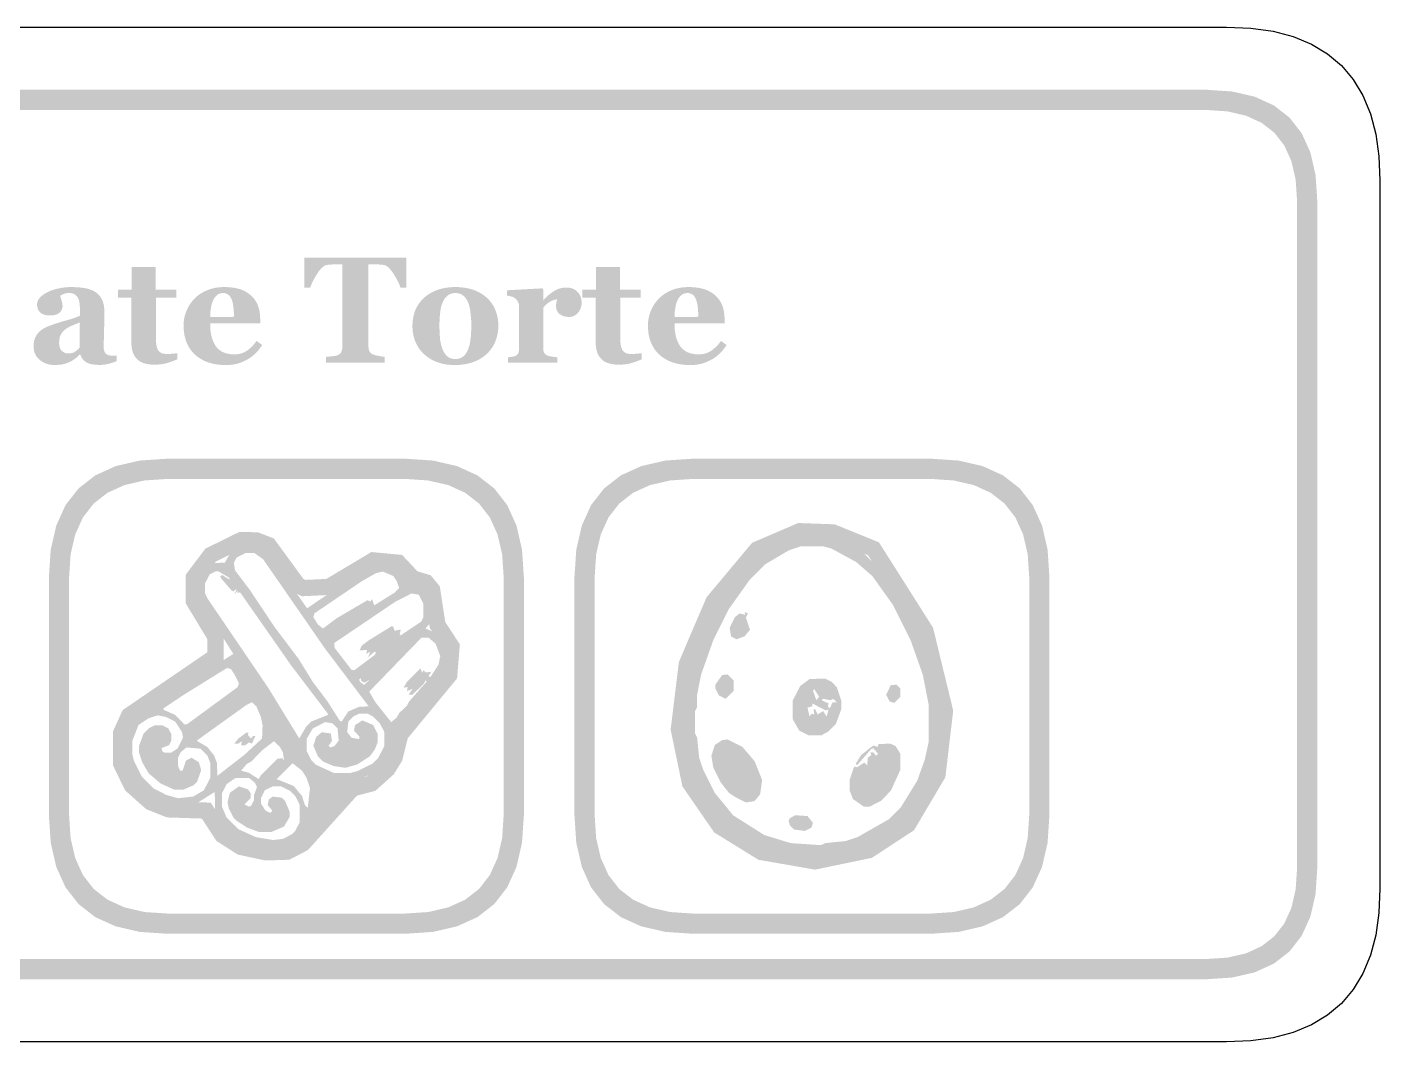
# Model space of a CAD drawing. Header units: millimetres. Extents: x 6 to 294, y 109 to 451.
# Drawn here: x 179.27 to 206.04, y 340.86 to 360.94 of the extents above; entities that cross this region are included whole.
import ezdxf

# ---------------------------------------------------------------- set-up
doc = ezdxf.new("R2010")
doc.units = ezdxf.units.MM
doc.layers.add('CUT', color=1, linetype='Continuous')
doc.layers.add('RASTER', color=7, linetype='Continuous')

msp = doc.modelspace()

# ---------------------------------------------------------------- hatches: boundary and pattern name
at = {"layer": 'RASTER'}
h = msp.add_hatch(color=7, dxfattribs=at)
h.paths.add_polyline_path([(143.2, 357.501), (143.234, 358.016), (143.337, 358.463), (143.509, 358.841), (143.75, 359.151), (144.059, 359.391), (144.438, 359.563), (144.884, 359.666), (145.4, 359.701), (202.6, 359.701), (203.116, 359.666), (203.563, 359.563), (203.941, 359.391), (204.25, 359.151), (204.491, 358.841), (204.663, 358.463), (204.766, 358.016), (204.8, 357.501), (204.8, 344.301), (204.766, 343.785), (204.663, 343.338), (204.491, 342.96), (204.25, 342.651), (203.941, 342.41), (203.563, 342.238), (203.116, 342.135), (202.6, 342.101), (145.4, 342.101), (144.884, 342.135), (144.438, 342.238), (144.059, 342.41), (143.75, 342.651), (143.509, 342.96), (143.337, 343.338), (143.234, 343.785), (143.2, 344.301)])
h.paths.add_polyline_path([(143.6, 357.501), (143.6, 344.301), (143.628, 343.879), (143.712, 343.513), (143.853, 343.204), (144.05, 342.951), (144.303, 342.754), (144.613, 342.613), (144.978, 342.529), (145.4, 342.501), (202.6, 342.501), (203.022, 342.529), (203.388, 342.613), (203.697, 342.754), (203.95, 342.951), (204.147, 343.204), (204.288, 343.513), (204.372, 343.879), (204.4, 344.301), (204.4, 357.501), (204.372, 357.923), (204.288, 358.288), (204.147, 358.598), (203.95, 358.851), (203.697, 359.048), (203.388, 359.188), (203.022, 359.273), (202.6, 359.301), (145.4, 359.301), (144.978, 359.273), (144.613, 359.188), (144.303, 359.048), (144.05, 358.851), (143.853, 358.598), (143.712, 358.288), (143.628, 357.923), (143.6, 357.501)], flags=0)
for points in [[(186.772, 355.785), (186.659, 355.785), (186.647, 355.818), (186.633, 355.853), (186.617, 355.887), (186.6, 355.923), (186.581, 355.959), (186.56, 355.995), (186.538, 356.033), (186.513, 356.07), (186.489, 356.106), (186.464, 356.138), (186.44, 356.165), (186.417, 356.188), (186.394, 356.206), (186.372, 356.22), (186.35, 356.229), (186.328, 356.234), (186.316, 356.236), (186.303, 356.237), (186.29, 356.239), (186.276, 356.24), (186.261, 356.241), (186.245, 356.242), (186.229, 356.244), (186.212, 356.245), (186.195, 356.246), (186.179, 356.247), (186.163, 356.247), (186.148, 356.248), (186.134, 356.248), (186.12, 356.249), (186.106, 356.249), (186.094, 356.249), (186.025, 356.249), (186.025, 354.619), (186.025, 354.606), (186.026, 354.593), (186.028, 354.581), (186.03, 354.569), (186.032, 354.558), (186.036, 354.547), (186.039, 354.536), (186.044, 354.526), (186.049, 354.516), (186.056, 354.507), (186.063, 354.498), (186.072, 354.49), (186.082, 354.482), (186.093, 354.475), (186.105, 354.468), (186.119, 354.462), (186.128, 354.459), (186.138, 354.455), (186.149, 354.452), (186.162, 354.449), (186.175, 354.445), (186.19, 354.442), (186.206, 354.438), (186.223, 354.435), (186.241, 354.431), (186.258, 354.428), (186.274, 354.426), (186.289, 354.423), (186.304, 354.421), (186.318, 354.418), (186.331, 354.417), (186.344, 354.415), (186.344, 354.301), (185.186, 354.301), (185.186, 354.415), (185.197, 354.416), (185.209, 354.417), (185.222, 354.419), (185.237, 354.42), (185.252, 354.422), (185.269, 354.424), (185.286, 354.426), (185.305, 354.428), (185.323, 354.43), (185.34, 354.432), (185.356, 354.434), (185.37, 354.436), (185.382, 354.439), (185.393, 354.442), (185.402, 354.444), (185.41, 354.447), (185.423, 354.453), (185.436, 354.46), (185.447, 354.467), (185.457, 354.475), (185.466, 354.483), (185.474, 354.491), (185.48, 354.501), (185.486, 354.51), (185.49, 354.52), (185.494, 354.531), (185.497, 354.542), (185.5, 354.553), (185.502, 354.565), (185.504, 354.578), (185.505, 354.591), (185.505, 354.604), (185.505, 356.249), (185.436, 356.249), (185.423, 356.249), (185.41, 356.249), (185.396, 356.248), (185.381, 356.248), (185.366, 356.247), (185.351, 356.247), (185.334, 356.246), (185.317, 356.245), (185.301, 356.244), (185.284, 356.242), (185.269, 356.241), (185.254, 356.24), (185.24, 356.239), (185.226, 356.237), (185.214, 356.236), (185.202, 356.234), (185.18, 356.229), (185.158, 356.22), (185.136, 356.206), (185.113, 356.188), (185.089, 356.165), (185.066, 356.138), (185.041, 356.106), (185.016, 356.07), (184.992, 356.033), (184.97, 355.995), (184.949, 355.959), (184.93, 355.923), (184.912, 355.887), (184.897, 355.853), (184.883, 355.818), (184.871, 355.785), (184.758, 355.785), (184.758, 356.379), (186.772, 356.379)], [(182.244, 354.368), (182.22, 354.358), (182.196, 354.348), (182.172, 354.339), (182.147, 354.329), (182.122, 354.32), (182.096, 354.311), (182.07, 354.303), (182.043, 354.294), (182.016, 354.286), (181.987, 354.28), (181.957, 354.274), (181.925, 354.269), (181.891, 354.266), (181.857, 354.263), (181.82, 354.262), (181.783, 354.261), (181.727, 354.263), (181.676, 354.268), (181.628, 354.277), (181.584, 354.289), (181.543, 354.305), (181.506, 354.324), (181.473, 354.346), (181.444, 354.373), (181.418, 354.402), (181.395, 354.434), (181.376, 354.469), (181.361, 354.508), (181.349, 354.549), (181.34, 354.593), (181.335, 354.64), (181.333, 354.69), (181.333, 355.59), (181.069, 355.59), (181.069, 355.748), (181.339, 355.748), (181.339, 356.192), (181.815, 356.192), (181.815, 355.748), (182.225, 355.748), (182.225, 355.59), (181.818, 355.59), (181.818, 354.787), (181.819, 354.746), (181.821, 354.708), (181.825, 354.673), (181.83, 354.641), (181.836, 354.612), (181.845, 354.586), (181.854, 354.563), (181.865, 354.544), (181.879, 354.527), (181.894, 354.513), (181.912, 354.5), (181.932, 354.49), (181.954, 354.482), (181.979, 354.477), (182.007, 354.473), (182.036, 354.472), (182.047, 354.472), (182.058, 354.473), (182.07, 354.473), (182.083, 354.474), (182.098, 354.474), (182.113, 354.475), (182.129, 354.477), (182.146, 354.478), (182.163, 354.48), (182.178, 354.481), (182.193, 354.483), (182.206, 354.484), (182.217, 354.486), (182.228, 354.488), (182.237, 354.489), (182.244, 354.491)], [(191.433, 354.368), (191.409, 354.358), (191.385, 354.348), (191.361, 354.339), (191.336, 354.329), (191.311, 354.32), (191.285, 354.311), (191.259, 354.303), (191.232, 354.294), (191.205, 354.286), (191.176, 354.28), (191.146, 354.274), (191.114, 354.269), (191.08, 354.266), (191.046, 354.263), (191.009, 354.262), (190.972, 354.261), (190.916, 354.263), (190.865, 354.268), (190.817, 354.277), (190.773, 354.289), (190.732, 354.305), (190.695, 354.324), (190.662, 354.346), (190.633, 354.373), (190.607, 354.402), (190.584, 354.434), (190.565, 354.469), (190.55, 354.508), (190.538, 354.549), (190.529, 354.593), (190.524, 354.64), (190.522, 354.69), (190.522, 355.59), (190.258, 355.59), (190.258, 355.748), (190.528, 355.748), (190.528, 356.192), (191.004, 356.192), (191.004, 355.748), (191.414, 355.748), (191.414, 355.59), (191.007, 355.59), (191.007, 354.787), (191.008, 354.746), (191.01, 354.708), (191.014, 354.673), (191.019, 354.641), (191.025, 354.612), (191.034, 354.586), (191.043, 354.563), (191.054, 354.544), (191.068, 354.527), (191.083, 354.513), (191.101, 354.5), (191.121, 354.49), (191.143, 354.482), (191.168, 354.477), (191.196, 354.473), (191.225, 354.472), (191.235, 354.472), (191.247, 354.473), (191.259, 354.473), (191.272, 354.474), (191.287, 354.474), (191.302, 354.475), (191.318, 354.477), (191.335, 354.478), (191.352, 354.48), (191.367, 354.481), (191.382, 354.483), (191.395, 354.484), (191.406, 354.486), (191.417, 354.488), (191.425, 354.489), (191.433, 354.491)], [(190.242, 355.486), (190.241, 355.458), (190.238, 355.432), (190.233, 355.406), (190.225, 355.381), (190.215, 355.357), (190.203, 355.334), (190.189, 355.312), (190.173, 355.29), (190.155, 355.271), (190.136, 355.253), (190.116, 355.239), (190.094, 355.227), (190.07, 355.218), (190.045, 355.211), (190.019, 355.207), (189.992, 355.206), (189.965, 355.207), (189.94, 355.209), (189.916, 355.214), (189.893, 355.22), (189.871, 355.227), (189.85, 355.237), (189.83, 355.248), (189.811, 355.26), (189.793, 355.275), (189.778, 355.291), (189.766, 355.308), (189.755, 355.327), (189.747, 355.348), (189.741, 355.37), (189.738, 355.394), (189.737, 355.42), (189.737, 355.432), (189.737, 355.444), (189.738, 355.455), (189.739, 355.466), (189.74, 355.475), (189.741, 355.484), (189.742, 355.492), (189.744, 355.5), (189.746, 355.507), (189.748, 355.514), (189.749, 355.521), (189.751, 355.527), (189.753, 355.534), (189.754, 355.541), (189.756, 355.547), (189.757, 355.553), (189.74, 355.552), (189.723, 355.549), (189.706, 355.545), (189.688, 355.54), (189.67, 355.534), (189.652, 355.526), (189.634, 355.517), (189.615, 355.506), (189.597, 355.495), (189.579, 355.483), (189.562, 355.469), (189.545, 355.455), (189.529, 355.44), (189.513, 355.424), (189.498, 355.407), (189.483, 355.389), (189.483, 354.585), (189.484, 354.572), (189.484, 354.56), (189.486, 354.549), (189.487, 354.538), (189.49, 354.528), (189.492, 354.518), (189.496, 354.509), (189.5, 354.5), (189.504, 354.492), (189.509, 354.484), (189.515, 354.477), (189.521, 354.47), (189.528, 354.464), (189.536, 354.458), (189.545, 354.452), (189.554, 354.447), (189.562, 354.443), (189.572, 354.44), (189.584, 354.436), (189.596, 354.432), (189.61, 354.429), (189.625, 354.426), (189.641, 354.423), (189.658, 354.42), (189.676, 354.418), (189.692, 354.415), (189.707, 354.413), (189.721, 354.412), (189.733, 354.41), (189.745, 354.409), (189.754, 354.408), (189.763, 354.408), (189.763, 354.301), (188.783, 354.301), (188.783, 354.408), (188.792, 354.408), (188.802, 354.409), (188.811, 354.41), (188.82, 354.411), (188.829, 354.412), (188.839, 354.413), (188.848, 354.415), (188.857, 354.416), (188.866, 354.417), (188.875, 354.419), (188.884, 354.42), (188.892, 354.422), (188.9, 354.424), (188.907, 354.426), (188.914, 354.428), (188.921, 354.43), (188.932, 354.434), (188.943, 354.439), (188.952, 354.444), (188.96, 354.45), (188.968, 354.457), (188.975, 354.464), (188.98, 354.471), (188.985, 354.48), (188.989, 354.488), (188.993, 354.498), (188.996, 354.508), (188.999, 354.518), (189, 354.53), (189.002, 354.542), (189.003, 354.554), (189.003, 354.567), (189.003, 355.42), (189.003, 355.433), (189.001, 355.446), (188.999, 355.458), (188.997, 355.47), (188.993, 355.482), (188.989, 355.493), (188.984, 355.504), (188.978, 355.514), (188.972, 355.525), (188.965, 355.534), (188.958, 355.543), (188.951, 355.552), (188.943, 355.56), (188.935, 355.568), (188.927, 355.575), (188.918, 355.581), (188.911, 355.585), (188.904, 355.589), (188.896, 355.593), (188.888, 355.597), (188.88, 355.601), (188.871, 355.604), (188.861, 355.607), (188.851, 355.61), (188.841, 355.613), (188.831, 355.616), (188.82, 355.618), (188.809, 355.62), (188.798, 355.622), (188.786, 355.624), (188.775, 355.625), (188.763, 355.626), (188.763, 355.733), (189.461, 355.771), (189.483, 355.75), (189.483, 355.537), (189.489, 355.537), (189.515, 355.566), (189.541, 355.593), (189.567, 355.618), (189.593, 355.642), (189.62, 355.664), (189.648, 355.684), (189.676, 355.704), (189.704, 355.721), (189.732, 355.737), (189.761, 355.75), (189.79, 355.762), (189.82, 355.771), (189.849, 355.778), (189.88, 355.783), (189.91, 355.787), (189.94, 355.788), (189.974, 355.786), (190.005, 355.782), (190.035, 355.776), (190.063, 355.767), (190.09, 355.755), (190.115, 355.74), (190.138, 355.723), (190.159, 355.703), (190.179, 355.682), (190.196, 355.658), (190.21, 355.633), (190.221, 355.607), (190.231, 355.579), (190.237, 355.549), (190.241, 355.518), (190.242, 355.486)]]:
    msp.add_hatch(color=7, dxfattribs=at).paths.add_polyline_path(points)
h = msp.add_hatch(color=7, dxfattribs=at)
h.paths.add_polyline_path([(181.042, 354.332), (181.025, 354.325), (181.008, 354.318), (180.99, 354.311), (180.971, 354.305), (180.952, 354.298), (180.932, 354.292), (180.911, 354.286), (180.889, 354.28), (180.867, 354.275), (180.845, 354.27), (180.822, 354.266), (180.799, 354.263), (180.775, 354.26), (180.752, 354.258), (180.728, 354.257), (180.703, 354.257), (180.66, 354.258), (180.619, 354.26), (180.581, 354.264), (180.547, 354.27), (180.515, 354.278), (180.486, 354.287), (180.461, 354.298), (180.438, 354.31), (180.418, 354.324), (180.399, 354.34), (180.382, 354.357), (180.367, 354.375), (180.353, 354.395), (180.341, 354.416), (180.331, 354.439), (180.322, 354.463), (180.313, 354.463), (180.301, 354.451), (180.289, 354.439), (180.277, 354.428), (180.265, 354.417), (180.253, 354.407), (180.241, 354.397), (180.229, 354.387), (180.218, 354.378), (180.206, 354.37), (180.194, 354.361), (180.182, 354.354), (180.17, 354.346), (180.157, 354.338), (180.145, 354.331), (180.132, 354.325), (180.119, 354.318), (180.102, 354.311), (180.085, 354.303), (180.068, 354.297), (180.051, 354.29), (180.035, 354.285), (180.018, 354.28), (180.002, 354.275), (179.986, 354.271), (179.969, 354.267), (179.951, 354.264), (179.931, 354.261), (179.91, 354.259), (179.887, 354.258), (179.862, 354.256), (179.836, 354.256), (179.808, 354.255), (179.766, 354.257), (179.726, 354.262), (179.688, 354.269), (179.651, 354.28), (179.615, 354.295), (179.581, 354.312), (179.549, 354.332), (179.518, 354.356), (179.49, 354.382), (179.466, 354.41), (179.445, 354.44), (179.428, 354.472), (179.415, 354.507), (179.405, 354.543), (179.4, 354.581), (179.398, 354.622), (179.398, 354.645), (179.4, 354.667), (179.402, 354.689), (179.405, 354.71), (179.408, 354.729), (179.413, 354.748), (179.418, 354.766), (179.424, 354.783), (179.431, 354.8), (179.439, 354.816), (179.447, 354.831), (179.456, 354.846), (179.466, 354.861), (179.476, 354.875), (179.487, 354.888), (179.499, 354.901), (179.51, 354.913), (179.522, 354.924), (179.534, 354.934), (179.546, 354.944), (179.559, 354.954), (179.573, 354.963), (179.587, 354.971), (179.601, 354.979), (179.615, 354.987), (179.63, 354.994), (179.646, 355.001), (179.661, 355.009), (179.677, 355.016), (179.694, 355.023), (179.71, 355.029), (179.728, 355.036), (179.761, 355.048), (179.797, 355.061), (179.834, 355.073), (179.873, 355.085), (179.913, 355.098), (179.955, 355.111), (179.999, 355.124), (180.044, 355.136), (180.089, 355.149), (180.13, 355.162), (180.168, 355.174), (180.204, 355.186), (180.236, 355.197), (180.265, 355.208), (180.291, 355.219), (180.313, 355.23), (180.313, 355.37), (180.313, 355.38), (180.313, 355.39), (180.313, 355.401), (180.312, 355.413), (180.311, 355.425), (180.31, 355.438), (180.309, 355.452), (180.308, 355.467), (180.306, 355.482), (180.304, 355.496), (180.301, 355.509), (180.298, 355.522), (180.295, 355.534), (180.291, 355.546), (180.287, 355.557), (180.283, 355.568), (180.277, 355.579), (180.271, 355.59), (180.264, 355.601), (180.256, 355.611), (180.248, 355.621), (180.239, 355.63), (180.229, 355.639), (180.218, 355.647), (180.207, 355.655), (180.195, 355.661), (180.181, 355.667), (180.167, 355.671), (180.152, 355.675), (180.137, 355.677), (180.12, 355.679), (180.103, 355.679), (180.087, 355.679), (180.072, 355.678), (180.057, 355.677), (180.043, 355.675), (180.03, 355.672), (180.018, 355.669), (180.006, 355.665), (179.995, 355.661), (179.984, 355.656), (179.974, 355.652), (179.965, 355.647), (179.956, 355.642), (179.947, 355.638), (179.94, 355.633), (179.932, 355.628), (179.925, 355.624), (179.927, 355.616), (179.928, 355.607), (179.931, 355.597), (179.934, 355.587), (179.937, 355.575), (179.941, 355.562), (179.945, 355.549), (179.95, 355.534), (179.955, 355.519), (179.959, 355.504), (179.963, 355.49), (179.966, 355.475), (179.968, 355.461), (179.969, 355.447), (179.97, 355.432), (179.971, 355.418), (179.97, 355.412), (179.97, 355.405), (179.969, 355.398), (179.967, 355.39), (179.966, 355.382), (179.963, 355.374), (179.961, 355.365), (179.958, 355.356), (179.954, 355.347), (179.95, 355.338), (179.946, 355.33), (179.941, 355.323), (179.936, 355.316), (179.931, 355.309), (179.925, 355.303), (179.919, 355.297), (179.911, 355.29), (179.902, 355.283), (179.893, 355.277), (179.884, 355.271), (179.874, 355.265), (179.864, 355.26), (179.854, 355.256), (179.844, 355.251), (179.833, 355.248), (179.82, 355.244), (179.806, 355.242), (179.791, 355.239), (179.774, 355.238), (179.756, 355.236), (179.737, 355.236), (179.716, 355.235), (179.686, 355.236), (179.658, 355.239), (179.632, 355.244), (179.608, 355.25), (179.585, 355.259), (179.565, 355.269), (179.546, 355.281), (179.53, 355.295), (179.515, 355.31), (179.502, 355.327), (179.491, 355.344), (179.483, 355.363), (179.476, 355.383), (179.471, 355.404), (179.468, 355.426), (179.467, 355.449), (179.468, 355.469), (179.471, 355.489), (179.476, 355.508), (179.483, 355.527), (179.492, 355.545), (179.503, 355.563), (179.517, 355.58), (179.532, 355.596), (179.549, 355.612), (179.566, 355.628), (179.585, 355.642), (179.604, 355.656), (179.625, 355.669), (179.646, 355.681), (179.668, 355.693), (179.691, 355.704), (179.714, 355.715), (179.739, 355.725), (179.764, 355.734), (179.79, 355.743), (179.817, 355.751), (179.845, 355.759), (179.874, 355.766), (179.903, 355.772), (179.933, 355.778), (179.962, 355.783), (179.991, 355.787), (180.019, 355.79), (180.047, 355.793), (180.074, 355.795), (180.1, 355.796), (180.126, 355.796), (180.161, 355.796), (180.196, 355.795), (180.229, 355.794), (180.262, 355.792), (180.294, 355.79), (180.326, 355.787), (180.357, 355.784), (180.387, 355.78), (180.416, 355.775), (180.445, 355.769), (180.472, 355.762), (180.5, 355.754), (180.526, 355.744), (180.552, 355.734), (180.576, 355.723), (180.601, 355.71), (180.623, 355.696), (180.644, 355.681), (180.663, 355.665), (180.682, 355.647), (180.7, 355.628), (180.716, 355.607), (180.731, 355.585), (180.745, 355.561), (180.757, 355.536), (180.768, 355.509), (180.777, 355.48), (180.785, 355.449), (180.791, 355.416), (180.795, 355.382), (180.798, 355.345), (180.798, 355.307), (180.798, 355.265), (180.798, 355.221), (180.797, 355.174), (180.797, 355.126), (180.796, 355.076), (180.795, 355.024), (180.793, 354.97), (180.792, 354.915), (180.79, 354.86), (180.789, 354.811), (180.788, 354.766), (180.787, 354.726), (180.786, 354.691), (180.786, 354.661), (180.785, 354.636), (180.785, 354.616), (180.785, 354.6), (180.786, 354.585), (180.788, 354.57), (180.79, 354.557), (180.793, 354.544), (180.796, 354.533), (180.8, 354.522), (180.805, 354.512), (180.81, 354.503), (180.816, 354.494), (180.823, 354.486), (180.83, 354.478), (180.838, 354.472), (180.847, 354.465), (180.856, 354.46), (180.866, 354.455), (180.872, 354.452), (180.88, 354.449), (180.888, 354.447), (180.898, 354.445), (180.908, 354.444), (180.919, 354.442), (180.931, 354.441), (180.944, 354.441), (180.957, 354.44), (180.97, 354.44), (180.983, 354.439), (180.995, 354.439), (181.007, 354.439), (181.019, 354.439), (181.03, 354.439), (181.042, 354.438)])
h.paths.add_polyline_path([(180.313, 355.095), (180.293, 355.088), (180.273, 355.08), (180.252, 355.073), (180.232, 355.065), (180.212, 355.057), (180.191, 355.048), (180.171, 355.04), (180.151, 355.031), (180.131, 355.022), (180.112, 355.013), (180.095, 355.004), (180.078, 354.994), (180.062, 354.985), (180.047, 354.975), (180.032, 354.965), (180.019, 354.956), (180.006, 354.945), (179.993, 354.934), (179.982, 354.922), (179.971, 354.909), (179.96, 354.895), (179.951, 354.881), (179.942, 354.866), (179.934, 354.851), (179.927, 354.835), (179.921, 354.818), (179.915, 354.8), (179.911, 354.781), (179.908, 354.762), (179.905, 354.742), (179.904, 354.722), (179.903, 354.701), (179.904, 354.673), (179.907, 354.648), (179.911, 354.624), (179.916, 354.602), (179.924, 354.582), (179.933, 354.565), (179.943, 354.549), (179.955, 354.535), (179.969, 354.523), (179.983, 354.513), (179.998, 354.504), (180.013, 354.497), (180.03, 354.491), (180.047, 354.487), (180.065, 354.485), (180.083, 354.484), (180.103, 354.484), (180.122, 354.486), (180.14, 354.489), (180.157, 354.492), (180.173, 354.497), (180.188, 354.502), (180.203, 354.509), (180.216, 354.517), (180.229, 354.525), (180.241, 354.534), (180.253, 354.544), (180.265, 354.554), (180.276, 354.564), (180.287, 354.575), (180.298, 354.586), (180.308, 354.598)], flags=0)
h = msp.add_hatch(color=7, dxfattribs=at)
h.paths.add_polyline_path([(183.921, 354.651), (183.908, 354.63), (183.894, 354.61), (183.88, 354.59), (183.865, 354.57), (183.849, 354.55), (183.833, 354.531), (183.815, 354.512), (183.798, 354.493), (183.779, 354.475), (183.76, 354.458), (183.74, 354.441), (183.72, 354.425), (183.699, 354.409), (183.678, 354.394), (183.656, 354.38), (183.633, 354.367), (183.608, 354.353), (183.584, 354.341), (183.559, 354.329), (183.534, 354.318), (183.509, 354.308), (183.484, 354.298), (183.459, 354.29), (183.434, 354.282), (183.409, 354.276), (183.382, 354.27), (183.355, 354.265), (183.326, 354.261), (183.297, 354.258), (183.267, 354.256), (183.236, 354.254), (183.204, 354.254), (183.15, 354.255), (183.099, 354.258), (183.049, 354.263), (183.002, 354.269), (182.956, 354.278), (182.912, 354.289), (182.87, 354.301), (182.829, 354.315), (182.791, 354.331), (182.754, 354.349), (182.719, 354.368), (182.686, 354.388), (182.654, 354.409), (182.624, 354.432), (182.596, 354.456), (182.569, 354.481), (182.545, 354.508), (182.521, 354.535), (182.5, 354.564), (182.48, 354.594), (182.461, 354.626), (182.445, 354.658), (182.43, 354.692), (182.416, 354.726), (182.404, 354.762), (182.394, 354.799), (182.385, 354.836), (182.378, 354.874), (182.373, 354.912), (182.369, 354.952), (182.367, 354.992), (182.366, 355.033), (182.367, 355.07), (182.369, 355.107), (182.373, 355.144), (182.379, 355.18), (182.387, 355.215), (182.397, 355.25), (182.408, 355.285), (182.421, 355.32), (182.435, 355.353), (182.451, 355.386), (182.468, 355.418), (182.487, 355.449), (182.507, 355.479), (182.529, 355.508), (182.552, 355.536), (182.577, 355.563), (182.602, 355.589), (182.63, 355.613), (182.659, 355.636), (182.689, 355.658), (182.721, 355.678), (182.755, 355.697), (182.791, 355.715), (182.828, 355.732), (182.866, 355.747), (182.906, 355.76), (182.947, 355.771), (182.988, 355.78), (183.031, 355.787), (183.075, 355.792), (183.121, 355.795), (183.167, 355.796), (183.217, 355.796), (183.265, 355.793), (183.311, 355.789), (183.354, 355.784), (183.395, 355.777), (183.433, 355.768), (183.47, 355.758), (183.504, 355.747), (183.536, 355.734), (183.567, 355.719), (183.596, 355.704), (183.624, 355.687), (183.651, 355.669), (183.676, 355.65), (183.7, 355.63), (183.722, 355.609), (183.742, 355.588), (183.761, 355.565), (183.778, 355.542), (183.794, 355.518), (183.809, 355.493), (183.822, 355.467), (183.834, 355.44), (183.844, 355.412), (183.853, 355.383), (183.86, 355.354), (183.867, 355.325), (183.872, 355.296), (183.876, 355.266), (183.879, 355.235), (183.881, 355.205), (183.882, 355.174), (183.882, 355.079), (182.892, 355.079), (182.893, 355.006), (182.899, 354.937), (182.908, 354.874), (182.921, 354.814), (182.937, 354.759), (182.957, 354.709), (182.98, 354.663), (183.007, 354.622), (183.038, 354.585), (183.074, 354.553), (183.113, 354.526), (183.157, 354.504), (183.205, 354.487), (183.258, 354.475), (183.314, 354.467), (183.375, 354.465), (183.409, 354.466), (183.442, 354.47), (183.474, 354.475), (183.506, 354.484), (183.536, 354.494), (183.566, 354.507), (183.595, 354.523), (183.623, 354.54), (183.65, 354.56), (183.675, 354.581), (183.7, 354.603), (183.724, 354.626), (183.747, 354.65), (183.769, 354.676), (183.79, 354.703), (183.81, 354.731)])
h.paths.add_polyline_path([(183.362, 355.208), (183.362, 355.23), (183.361, 355.252), (183.361, 355.274), (183.36, 355.297), (183.358, 355.319), (183.357, 355.342), (183.355, 355.365), (183.353, 355.388), (183.351, 355.41), (183.348, 355.432), (183.345, 355.452), (183.341, 355.472), (183.337, 355.49), (183.332, 355.507), (183.328, 355.523), (183.322, 355.539), (183.316, 355.555), (183.309, 355.571), (183.301, 355.585), (183.293, 355.599), (183.284, 355.611), (183.275, 355.623), (183.265, 355.633), (183.254, 355.643), (183.243, 355.651), (183.231, 355.658), (183.219, 355.664), (183.205, 355.669), (183.191, 355.673), (183.177, 355.676), (183.161, 355.677), (183.145, 355.678), (183.118, 355.676), (183.091, 355.671), (183.067, 355.662), (183.044, 355.649), (183.022, 355.633), (183.001, 355.613), (182.982, 355.59), (182.965, 355.563), (182.949, 355.533), (182.935, 355.498), (182.923, 355.459), (182.913, 355.416), (182.905, 355.369), (182.898, 355.317), (182.894, 355.261), (182.892, 355.202)], flags=0)
h = msp.add_hatch(color=7, dxfattribs=at)
h.paths.add_polyline_path([(188.372, 355.581), (188.398, 355.555), (188.423, 355.528), (188.446, 355.5), (188.467, 355.47), (188.487, 355.439), (188.505, 355.407), (188.522, 355.374), (188.537, 355.339), (188.55, 355.304), (188.562, 355.268), (188.572, 355.231), (188.58, 355.193), (188.586, 355.154), (188.591, 355.115), (188.593, 355.075), (188.594, 355.035), (188.593, 354.994), (188.591, 354.955), (188.586, 354.915), (188.58, 354.877), (188.572, 354.839), (188.563, 354.801), (188.551, 354.764), (188.538, 354.728), (188.523, 354.692), (188.506, 354.658), (188.488, 354.625), (188.468, 354.594), (188.447, 354.564), (188.424, 354.535), (188.399, 354.507), (188.373, 354.481), (188.343, 354.454), (188.312, 354.429), (188.28, 354.406), (188.246, 354.384), (188.211, 354.364), (188.174, 354.345), (188.136, 354.328), (188.097, 354.313), (188.056, 354.299), (188.014, 354.287), (187.97, 354.277), (187.925, 354.269), (187.878, 354.262), (187.83, 354.258), (187.781, 354.255), (187.73, 354.254), (187.686, 354.255), (187.642, 354.257), (187.6, 354.261), (187.558, 354.267), (187.518, 354.274), (187.478, 354.283), (187.439, 354.293), (187.401, 354.305), (187.364, 354.319), (187.328, 354.334), (187.293, 354.351), (187.26, 354.369), (187.227, 354.389), (187.195, 354.411), (187.165, 354.434), (187.135, 354.459), (187.108, 354.484), (187.083, 354.511), (187.058, 354.539), (187.036, 354.569), (187.014, 354.6), (186.995, 354.632), (186.976, 354.666), (186.959, 354.701), (186.944, 354.738), (186.931, 354.776), (186.92, 354.814), (186.911, 354.854), (186.904, 354.895), (186.899, 354.937), (186.896, 354.98), (186.895, 355.024), (186.896, 355.068), (186.899, 355.11), (186.903, 355.151), (186.909, 355.191), (186.917, 355.229), (186.927, 355.266), (186.938, 355.302), (186.951, 355.337), (186.966, 355.371), (186.983, 355.404), (187.002, 355.436), (187.022, 355.467), (187.044, 355.497), (187.068, 355.526), (187.093, 355.554), (187.121, 355.581), (187.148, 355.606), (187.178, 355.629), (187.209, 355.651), (187.242, 355.672), (187.276, 355.691), (187.312, 355.709), (187.349, 355.725), (187.388, 355.74), (187.428, 355.753), (187.47, 355.765), (187.512, 355.774), (187.556, 355.782), (187.601, 355.788), (187.647, 355.793), (187.695, 355.796), (187.743, 355.796), (187.794, 355.796), (187.843, 355.793), (187.89, 355.788), (187.936, 355.782), (187.98, 355.774), (188.023, 355.765), (188.064, 355.753), (188.104, 355.74), (188.143, 355.725), (188.179, 355.709), (188.215, 355.691), (188.249, 355.672), (188.282, 355.651), (188.313, 355.629), (188.343, 355.606), (188.372, 355.581)])
h.paths.add_polyline_path([(187.997, 354.566), (188.004, 354.587), (188.012, 354.609), (188.018, 354.632), (188.025, 354.657), (188.03, 354.682), (188.035, 354.709), (188.04, 354.736), (188.044, 354.765), (188.048, 354.795), (188.051, 354.826), (188.054, 354.858), (188.056, 354.892), (188.057, 354.927), (188.059, 354.962), (188.059, 354.999), (188.06, 355.038), (188.059, 355.064), (188.059, 355.091), (188.058, 355.119), (188.056, 355.147), (188.054, 355.177), (188.051, 355.208), (188.048, 355.239), (188.045, 355.272), (188.041, 355.304), (188.037, 355.334), (188.032, 355.363), (188.027, 355.39), (188.021, 355.415), (188.015, 355.438), (188.008, 355.46), (188.001, 355.48), (187.992, 355.502), (187.982, 355.524), (187.971, 355.544), (187.959, 355.562), (187.946, 355.58), (187.933, 355.596), (187.919, 355.611), (187.904, 355.625), (187.887, 355.637), (187.87, 355.648), (187.852, 355.657), (187.833, 355.665), (187.813, 355.67), (187.792, 355.674), (187.769, 355.677), (187.746, 355.678), (187.721, 355.677), (187.697, 355.674), (187.674, 355.67), (187.653, 355.663), (187.632, 355.655), (187.614, 355.646), (187.596, 355.634), (187.58, 355.621), (187.565, 355.606), (187.55, 355.59), (187.537, 355.573), (187.525, 355.555), (187.513, 355.536), (187.503, 355.516), (187.493, 355.495), (187.484, 355.473), (187.476, 355.451), (187.47, 355.429), (187.463, 355.406), (187.458, 355.382), (187.453, 355.357), (187.448, 355.331), (187.445, 355.305), (187.441, 355.277), (187.439, 355.249), (187.436, 355.22), (187.434, 355.192), (187.433, 355.163), (187.431, 355.133), (187.43, 355.104), (187.43, 355.074), (187.43, 355.043), (187.43, 355.004), (187.43, 354.967), (187.431, 354.931), (187.432, 354.898), (187.434, 354.865), (187.435, 354.835), (187.438, 354.806), (187.44, 354.779), (187.443, 354.753), (187.447, 354.727), (187.452, 354.7), (187.458, 354.674), (187.464, 354.648), (187.472, 354.622), (187.48, 354.595), (187.49, 354.569), (187.499, 354.547), (187.508, 354.526), (187.519, 354.506), (187.531, 354.488), (187.543, 354.47), (187.557, 354.454), (187.571, 354.439), (187.586, 354.425), (187.603, 354.413), (187.62, 354.402), (187.638, 354.393), (187.658, 354.386), (187.678, 354.38), (187.7, 354.376), (187.722, 354.373), (187.746, 354.373), (187.768, 354.373), (187.788, 354.376), (187.809, 354.379), (187.828, 354.385), (187.846, 354.392), (187.864, 354.4), (187.881, 354.41), (187.897, 354.422), (187.912, 354.435), (187.927, 354.449), (187.941, 354.465), (187.953, 354.482), (187.965, 354.501), (187.977, 354.521), (187.987, 354.543), (187.997, 354.566)], flags=0)
h = msp.add_hatch(color=7, dxfattribs=at)
h.paths.add_polyline_path([(193.11, 354.651), (193.097, 354.63), (193.083, 354.61), (193.069, 354.59), (193.054, 354.57), (193.038, 354.55), (193.021, 354.531), (193.004, 354.512), (192.987, 354.493), (192.968, 354.475), (192.949, 354.458), (192.929, 354.441), (192.909, 354.425), (192.888, 354.409), (192.867, 354.394), (192.845, 354.38), (192.822, 354.367), (192.797, 354.353), (192.773, 354.341), (192.748, 354.329), (192.723, 354.318), (192.698, 354.308), (192.673, 354.298), (192.648, 354.29), (192.623, 354.282), (192.598, 354.276), (192.571, 354.27), (192.544, 354.265), (192.515, 354.261), (192.486, 354.258), (192.456, 354.256), (192.425, 354.254), (192.393, 354.254), (192.339, 354.255), (192.288, 354.258), (192.238, 354.263), (192.191, 354.269), (192.145, 354.278), (192.101, 354.289), (192.059, 354.301), (192.018, 354.315), (191.98, 354.331), (191.943, 354.349), (191.908, 354.368), (191.875, 354.388), (191.843, 354.409), (191.813, 354.432), (191.785, 354.456), (191.758, 354.481), (191.733, 354.508), (191.71, 354.535), (191.689, 354.564), (191.669, 354.594), (191.65, 354.626), (191.634, 354.658), (191.619, 354.692), (191.605, 354.726), (191.593, 354.762), (191.583, 354.799), (191.574, 354.836), (191.567, 354.874), (191.562, 354.912), (191.558, 354.952), (191.555, 354.992), (191.555, 355.033), (191.556, 355.07), (191.558, 355.107), (191.562, 355.144), (191.568, 355.18), (191.576, 355.215), (191.586, 355.25), (191.597, 355.285), (191.61, 355.32), (191.624, 355.353), (191.64, 355.386), (191.657, 355.418), (191.676, 355.449), (191.696, 355.479), (191.718, 355.508), (191.741, 355.536), (191.766, 355.563), (191.791, 355.589), (191.819, 355.613), (191.848, 355.636), (191.878, 355.658), (191.91, 355.678), (191.944, 355.697), (191.98, 355.715), (192.017, 355.732), (192.055, 355.747), (192.095, 355.76), (192.136, 355.771), (192.177, 355.78), (192.22, 355.787), (192.264, 355.792), (192.31, 355.795), (192.356, 355.796), (192.406, 355.796), (192.454, 355.793), (192.499, 355.789), (192.543, 355.784), (192.584, 355.777), (192.622, 355.768), (192.659, 355.758), (192.693, 355.747), (192.725, 355.734), (192.756, 355.719), (192.785, 355.704), (192.813, 355.687), (192.84, 355.669), (192.865, 355.65), (192.889, 355.63), (192.911, 355.609), (192.931, 355.588), (192.95, 355.565), (192.967, 355.542), (192.983, 355.518), (192.998, 355.493), (193.011, 355.467), (193.022, 355.44), (193.033, 355.412), (193.042, 355.383), (193.049, 355.354), (193.056, 355.325), (193.061, 355.296), (193.065, 355.266), (193.068, 355.235), (193.07, 355.205), (193.071, 355.174), (193.071, 355.079), (192.081, 355.079), (192.082, 355.006), (192.088, 354.937), (192.097, 354.874), (192.109, 354.814), (192.126, 354.759), (192.146, 354.709), (192.169, 354.663), (192.196, 354.622), (192.227, 354.585), (192.263, 354.553), (192.302, 354.526), (192.346, 354.504), (192.394, 354.487), (192.447, 354.475), (192.503, 354.467), (192.564, 354.465), (192.598, 354.466), (192.631, 354.47), (192.663, 354.475), (192.695, 354.484), (192.725, 354.494), (192.755, 354.507), (192.784, 354.523), (192.812, 354.54), (192.838, 354.56), (192.864, 354.581), (192.889, 354.603), (192.913, 354.626), (192.936, 354.65), (192.958, 354.676), (192.979, 354.703), (192.999, 354.731)])
h.paths.add_polyline_path([(192.551, 355.208), (192.551, 355.23), (192.55, 355.252), (192.55, 355.274), (192.549, 355.297), (192.547, 355.319), (192.546, 355.342), (192.544, 355.365), (192.542, 355.388), (192.54, 355.41), (192.537, 355.432), (192.534, 355.452), (192.53, 355.472), (192.526, 355.49), (192.521, 355.507), (192.517, 355.523), (192.511, 355.539), (192.505, 355.555), (192.498, 355.571), (192.49, 355.585), (192.482, 355.599), (192.473, 355.611), (192.464, 355.623), (192.454, 355.633), (192.443, 355.643), (192.432, 355.651), (192.42, 355.658), (192.408, 355.664), (192.394, 355.669), (192.38, 355.673), (192.366, 355.676), (192.35, 355.677), (192.334, 355.678), (192.306, 355.676), (192.28, 355.671), (192.256, 355.662), (192.233, 355.649), (192.211, 355.633), (192.19, 355.613), (192.171, 355.59), (192.154, 355.563), (192.138, 355.533), (192.124, 355.498), (192.112, 355.459), (192.102, 355.416), (192.094, 355.369), (192.087, 355.317), (192.083, 355.261), (192.081, 355.202)], flags=0)
h = msp.add_hatch(color=7, dxfattribs=at)
h.paths.add_polyline_path([(179.7, 350.051), (179.737, 350.602), (179.847, 351.079), (180.03, 351.483), (180.288, 351.813), (180.618, 352.07), (181.022, 352.254), (181.499, 352.364), (182.05, 352.401), (186.75, 352.401), (187.301, 352.364), (187.778, 352.254), (188.182, 352.07), (188.513, 351.813), (188.77, 351.483), (188.953, 351.079), (189.063, 350.602), (189.1, 350.051), (189.1, 345.351), (189.063, 344.8), (188.953, 344.323), (188.77, 343.919), (188.513, 343.588), (188.182, 343.331), (187.778, 343.148), (187.301, 343.038), (186.75, 343.001), (182.05, 343.001), (181.499, 343.038), (181.022, 343.148), (180.618, 343.331), (180.288, 343.588), (180.03, 343.919), (179.847, 344.323), (179.737, 344.8), (179.7, 345.351)])
h.paths.add_polyline_path([(180.1, 350.051), (180.1, 345.351), (180.13, 344.894), (180.222, 344.498), (180.374, 344.163), (180.588, 343.888), (180.862, 343.675), (181.197, 343.523), (181.593, 343.431), (182.05, 343.401), (186.75, 343.401), (187.207, 343.431), (187.603, 343.523), (187.938, 343.675), (188.213, 343.888), (188.426, 344.163), (188.578, 344.498), (188.67, 344.894), (188.7, 345.351), (188.7, 350.051), (188.67, 350.508), (188.578, 350.904), (188.426, 351.239), (188.213, 351.513), (187.938, 351.727), (187.603, 351.879), (187.207, 351.97), (186.75, 352.001), (182.05, 352.001), (181.593, 351.97), (181.197, 351.879), (180.862, 351.727), (180.587, 351.513), (180.374, 351.239), (180.222, 350.904), (180.13, 350.508), (180.1, 350.051)], flags=0)
h = msp.add_hatch(color=7, dxfattribs=at)
h.paths.add_polyline_path([(190.1, 350.051), (190.137, 350.602), (190.247, 351.079), (190.43, 351.483), (190.688, 351.813), (191.018, 352.07), (191.422, 352.254), (191.899, 352.364), (192.45, 352.401), (197.15, 352.401), (197.701, 352.364), (198.178, 352.254), (198.582, 352.07), (198.913, 351.813), (199.17, 351.483), (199.353, 351.079), (199.463, 350.602), (199.5, 350.051), (199.5, 345.351), (199.463, 344.8), (199.353, 344.323), (199.17, 343.919), (198.913, 343.588), (198.582, 343.331), (198.178, 343.148), (197.701, 343.038), (197.15, 343.001), (192.45, 343.001), (191.899, 343.038), (191.422, 343.148), (191.018, 343.331), (190.687, 343.588), (190.43, 343.919), (190.247, 344.323), (190.137, 344.8), (190.1, 345.351)])
h.paths.add_polyline_path([(190.5, 350.051), (190.5, 345.351), (190.53, 344.894), (190.622, 344.498), (190.774, 344.163), (190.987, 343.888), (191.262, 343.675), (191.597, 343.523), (191.993, 343.431), (192.45, 343.401), (197.15, 343.401), (197.607, 343.431), (198.003, 343.523), (198.338, 343.675), (198.612, 343.888), (198.826, 344.163), (198.978, 344.498), (199.07, 344.894), (199.1, 345.351), (199.1, 350.051), (199.07, 350.508), (198.978, 350.904), (198.826, 351.239), (198.613, 351.513), (198.338, 351.727), (198.003, 351.879), (197.607, 351.97), (197.15, 352.001), (192.45, 352.001), (191.993, 351.97), (191.597, 351.879), (191.262, 351.727), (190.987, 351.513), (190.774, 351.239), (190.622, 350.904), (190.53, 350.508), (190.5, 350.051)], flags=0)
h = msp.add_hatch(color=7, dxfattribs=at)
h.paths.add_polyline_path([(194.529, 351.128), (195.252, 351.102), (196.126, 350.746), (197.197, 349.056), (197.596, 347.418), (197.44, 346.097), (196.821, 345.051), (195.988, 344.504), (194.863, 344.27), (193.741, 344.465), (192.866, 345.006), (192.237, 345.917), (192.004, 347.04), (192.167, 348.379), (192.716, 349.661), (193.616, 350.737)])
h.paths.add_polyline_path([(194.589, 350.806), (193.812, 350.473), (192.992, 349.491), (192.479, 348.295), (192.328, 347.053), (192.537, 346.045), (193.091, 345.243), (193.857, 344.77), (194.858, 344.596), (195.864, 344.804), (196.583, 345.278), (197.13, 346.202), (197.272, 347.399), (196.899, 348.929), (195.911, 350.489), (195.184, 350.784), (194.589, 350.806)], flags=0)
h = msp.add_hatch(color=7, dxfattribs=at)
h.paths.add_polyline_path([(183.472, 350.953), (183.841, 350.944), (184.152, 350.823), (184.736, 350.023), (184.775, 350.003), (185.191, 350.022), (186.082, 350.554), (186.69, 350.497), (186.993, 350.173), (187.256, 350.094), (187.436, 349.875), (187.544, 349.17), (187.833, 348.727), (187.778, 348.054), (186.801, 346.868), (186.69, 346.423), (186.524, 346.155), (186.16, 345.829), (185.797, 345.734), (184.826, 344.657), (184.46, 344.466), (183.982, 344.451), (183.439, 344.568), (183.018, 344.836), (182.726, 345.281), (182.035, 345.303), (181.624, 345.468), (181.208, 345.839), (180.971, 346.329), (180.971, 347.01), (181.161, 347.427), (182.839, 348.573), (182.839, 348.825), (182.41, 349.535), (182.41, 350.109), (182.797, 350.621)])
h.paths.add_polyline_path([(183.543, 350.631), (183.006, 350.367), (182.73, 350.002), (182.73, 349.624), (183.159, 348.915), (183.159, 348.404), (181.415, 347.213), (181.291, 346.94), (181.291, 346.402), (181.468, 346.035), (181.795, 345.744), (182.101, 345.621), (182.903, 345.596), (183.248, 345.069), (183.563, 344.869), (184.011, 344.772), (184.377, 344.784), (184.627, 344.914), (185.624, 346.02), (186.004, 346.119), (186.276, 346.362), (186.392, 346.549), (186.508, 347.015), (187.467, 348.18), (187.505, 348.644), (187.238, 349.052), (187.133, 349.74), (187.071, 349.815), (186.819, 349.891), (186.539, 350.19), (186.156, 350.226), (185.286, 349.706), (184.704, 349.679), (184.522, 349.773), (183.948, 350.559), (183.777, 350.626), (183.543, 350.631)], flags=0)
h = msp.add_hatch(color=7, dxfattribs=at)
h.paths.add_polyline_path([(194.51, 350.855), (195.102, 350.867), (195.343, 350.786), (195.837, 350.517), (196.28, 350.075), (196.561, 349.672), (196.871, 349.097), (197.152, 348.374), (197.313, 347.69), (197.313, 346.725), (197.273, 346.524), (197.072, 345.921), (196.883, 345.587), (196.4, 345.064), (196.159, 344.903), (195.785, 344.714), (195.182, 344.553), (194.458, 344.553), (194.257, 344.594), (193.775, 344.754), (193.36, 344.984), (192.999, 345.265), (192.757, 345.547), (192.407, 346.242), (192.287, 346.725), (192.287, 347.61), (192.327, 347.69), (192.367, 348.092), (192.488, 348.494), (192.838, 349.311), (193.159, 349.833), (193.602, 350.356), (194.044, 350.678)])
h.paths.add_polyline_path([(194.579, 350.666), (194.338, 350.585), (193.883, 350.316), (193.561, 349.994), (193.159, 349.431), (192.85, 348.816), (192.608, 348.132), (192.528, 347.73), (192.528, 347.489), (192.488, 347.408), (192.488, 346.966), (192.528, 346.886), (192.568, 346.484), (192.649, 346.242), (192.878, 345.788), (193.24, 345.346), (193.855, 344.956), (194.378, 344.795), (194.981, 344.754), (195.061, 344.795), (195.463, 344.835), (195.705, 344.915), (196.32, 345.265), (196.561, 345.506), (196.883, 346.029), (197.032, 346.443), (197.112, 346.805), (197.112, 347.529), (196.992, 348.132), (196.75, 348.816), (196.4, 349.512), (195.998, 350.075), (195.677, 350.356), (195.182, 350.625), (195.021, 350.666)], flags=0)
h.paths.add_polyline_path([(193.465, 349.367), (193.533, 349.339), (193.493, 349.258), (193.574, 349.017), (193.465, 348.884), (193.304, 348.828), (193.2, 348.884), (193.171, 349.057), (193.28, 349.27), (193.372, 349.339), (193.481, 349.311)], flags=0)
h.paths.add_polyline_path([(193.023, 348.12), (193.131, 348.132), (193.252, 348.012), (193.252, 347.811), (193.091, 347.65), (192.958, 347.718), (192.89, 347.851), (192.89, 347.931)], flags=0)
h.paths.add_polyline_path([(194.752, 348.04), (195.061, 348.052), (195.194, 347.984), (195.291, 347.879), (195.383, 347.61), (195.383, 347.449), (195.275, 347.155), (195.114, 346.994), (194.981, 346.926), (194.74, 346.926), (194.551, 347.018), (194.418, 347.248), (194.418, 347.61), (194.567, 347.903)], flags=0)
h.paths.add_polyline_path([(196.36, 347.919), (196.469, 347.931), (196.549, 347.851), (196.549, 347.69), (196.429, 347.569), (196.336, 347.597), (196.268, 347.73)], flags=0)
h.paths.add_polyline_path([(194.848, 347.839), (194.82, 347.811), (194.888, 347.622), (194.941, 347.69)], flags=0)
h.paths.add_polyline_path([(195.021, 347.65), (194.993, 347.622), (195.13, 347.557), (195.114, 347.501), (195.154, 347.461), (195.21, 347.581), (195.291, 347.581), (195.222, 347.65), (195.17, 347.622)], flags=0)
h.paths.add_polyline_path([(194.808, 347.557), (194.808, 347.501), (194.712, 347.477), (194.752, 347.3), (194.792, 347.356), (194.848, 347.34), (194.832, 347.437), (194.86, 347.449), (194.913, 347.34), (195.021, 347.408), (195.09, 347.3), (195.13, 347.437), (195.073, 347.421)], flags=0)
h.paths.add_polyline_path([(193.023, 346.833), (193.131, 346.846), (193.425, 346.697), (193.666, 346.415), (193.815, 346.041), (193.775, 345.76), (193.666, 345.627), (193.493, 345.599), (193.28, 345.708), (193.159, 345.788), (192.999, 345.989), (192.85, 346.283), (192.81, 346.524), (192.878, 346.737)], flags=0)
h.paths.add_polyline_path([(196.119, 346.753), (196.348, 346.765), (196.457, 346.713), (196.549, 346.564), (196.549, 346.242), (196.36, 345.828), (196.159, 345.627), (195.946, 345.519), (195.825, 345.519), (195.612, 345.667), (195.544, 345.84), (195.544, 346.041), (195.636, 346.311), (195.693, 346.295), (195.837, 346.391), (195.894, 346.335), (195.906, 346.484), (195.974, 346.536), (195.958, 346.592), (196.014, 346.592), (196.067, 346.524), (196.107, 346.564), (196.014, 346.673), (195.974, 346.657), (195.693, 346.335), (195.665, 346.363), (195.773, 346.536), (195.974, 346.697), (196.026, 346.725), (196.095, 346.697)], flags=0)
h.paths.add_polyline_path([(194.47, 345.346), (194.712, 345.33), (194.82, 345.197), (194.792, 345.104), (194.659, 345.036), (194.446, 345.064), (194.366, 345.145), (194.338, 345.237), (194.366, 345.289)], flags=0)
h = msp.add_hatch(color=7, dxfattribs=at)
h.paths.add_polyline_path([(183.538, 350.695), (183.762, 350.705), (184.006, 350.581), (184.81, 349.442), (185.861, 350.146), (186.173, 350.303), (186.44, 350.303), (186.618, 350.213), (186.685, 350.146), (186.799, 349.925), (187.01, 349.901), (187.154, 349.811), (187.277, 349.566), (187.277, 349.265), (187.22, 349.121), (187.154, 349.041), (187.388, 348.94), (187.488, 348.84), (187.612, 348.528), (187.579, 348.294), (187.421, 348.016), (186.531, 346.965), (186.507, 346.721), (186.44, 346.52), (186.35, 346.376), (186.116, 346.175), (185.66, 345.994), (185.513, 345.807), (185.326, 345.626), (185.279, 345.539), (185.024, 345.291), (184.977, 345.204), (184.609, 344.836), (184.365, 344.712), (183.896, 344.712), (183.561, 344.812), (183.283, 344.97), (183.149, 345.104), (183.025, 345.314), (182.992, 345.415), (182.982, 345.807), (182.624, 345.582), (182.389, 345.515), (182.122, 345.549), (181.743, 345.706), (181.643, 345.773), (181.375, 346.074), (181.218, 346.419), (181.218, 346.587), (181.184, 346.654), (181.251, 347.022), (181.408, 347.3), (183.35, 348.539), (182.969, 349.141), (182.781, 349.389), (182.657, 349.633), (182.624, 349.868), (182.734, 350.159), (182.815, 350.246), (182.992, 350.336), (183.183, 350.346), (183.317, 350.581)])
h.paths.add_polyline_path([(183.595, 350.537), (183.417, 350.447), (183.36, 350.336), (183.384, 350.192), (183.672, 349.811), (184.154, 349.088), (184.643, 348.438), (184.924, 347.983), (185.212, 347.601), (185.459, 347.213), (185.493, 347.199), (185.627, 347.4), (185.838, 347.491), (186.029, 347.501), (185.158, 348.652), (183.939, 350.413), (183.762, 350.537)], flags=0)
h.paths.add_polyline_path([(182.992, 350.169), (182.882, 350.112), (182.791, 349.935), (182.791, 349.734), (182.848, 349.623), (184.04, 347.869), (184.656, 346.865), (184.79, 347.099), (184.89, 347.199), (185.225, 347.333), (185.212, 347.367), (184.489, 348.318), (183.484, 349.757), (183.437, 349.744), (183.437, 349.791), (183.37, 349.71), (183.417, 349.824), (183.35, 349.777), (183.317, 349.791), (183.116, 350.025), (183.092, 350.069), (183.126, 350.102), (183.27, 350.012), (183.27, 350.045), (183.059, 350.169)], flags=0)
h.paths.add_polyline_path([(186.306, 350.169), (186.173, 350.136), (185.895, 349.978), (184.957, 349.342), (184.934, 349.265), (185.024, 349.121), (185.125, 349.041), (185.392, 349.242), (185.962, 349.576), (186.005, 349.6), (186.062, 349.576), (186.096, 349.623), (186.139, 349.499), (186.551, 349.757), (186.631, 349.844), (186.584, 349.978), (186.517, 350.079)], flags=0)
h.paths.add_polyline_path([(186.876, 349.734), (186.564, 349.576), (185.346, 348.753), (185.359, 348.652), (185.694, 348.217), (185.747, 348.217), (186.149, 348.518), (186.173, 348.562), (186.149, 348.585), (186.015, 348.472), (186.062, 348.585), (185.982, 348.539), (185.995, 348.619), (185.848, 348.605), (185.895, 348.706), (186.029, 348.806), (186.484, 349.088), (186.517, 349.074), (186.541, 348.997), (186.665, 349.021), (186.641, 348.93), (186.665, 348.907), (187.066, 349.175), (187.11, 349.265), (187.11, 349.533), (187.02, 349.71)], flags=0)
h.paths.add_polyline_path([(187.077, 348.863), (186.039, 347.792), (186.163, 347.581), (186.474, 347.189), (186.584, 347.28), (186.631, 347.367), (186.785, 347.514), (186.832, 347.601), (187.177, 347.993), (187.154, 348.016), (187.12, 347.949), (186.899, 347.735), (186.819, 347.735), (186.899, 347.849), (186.785, 347.802), (186.799, 347.882), (186.718, 347.869), (186.785, 347.983), (187.053, 348.251), (187.087, 348.17), (187.12, 348.217), (187.154, 348.17), (187.267, 348.184), (187.21, 348.093), (187.254, 348.083), (187.411, 348.328), (187.445, 348.495), (187.354, 348.739), (187.21, 348.863)], flags=0)
h.paths.add_polyline_path([(183.226, 348.261), (182.379, 347.735), (181.978, 347.467), (181.964, 347.434), (182.199, 347.333), (182.379, 347.146), (182.433, 347.146), (183.437, 347.882), (183.461, 347.959), (183.37, 348.137), (183.303, 348.237)], flags=0)
h.paths.add_polyline_path([(185.871, 348.06), (185.838, 348.026), (185.861, 347.983), (185.938, 347.926), (186.062, 348.036), (185.948, 347.969), (185.881, 348.003)], flags=0)
h.paths.add_polyline_path([(183.719, 347.581), (183.618, 347.534), (182.624, 346.821), (182.835, 346.697), (182.969, 346.53), (183.025, 346.386), (183.036, 346.128), (183.571, 346.543), (183.919, 346.865), (183.929, 347.122), (183.896, 347.29), (183.806, 347.501)], flags=0)
h.paths.add_polyline_path([(185.838, 347.357), (185.727, 347.3), (185.627, 347.199), (185.603, 346.988), (185.694, 346.878), (185.838, 346.854), (185.848, 346.898), (185.737, 347.022), (185.761, 347.132), (185.905, 347.223), (186.116, 347.132), (186.206, 346.955), (186.206, 346.788), (186.149, 346.644), (186.049, 346.51), (185.804, 346.352), (185.57, 346.285), (185.336, 346.319), (185.125, 346.409), (185.024, 346.51), (184.934, 346.721), (184.991, 346.898), (185.101, 346.988), (185.279, 346.965), (185.302, 346.821), (185.235, 346.721), (185.269, 346.687), (185.346, 346.711), (185.436, 346.821), (185.413, 347.065), (185.312, 347.166), (185.168, 347.189), (184.924, 347.065), (184.8, 346.854), (184.8, 346.62), (184.89, 346.443), (184.991, 346.342), (185.336, 346.185), (185.67, 346.185), (185.804, 346.218), (186.116, 346.376), (186.216, 346.476), (186.34, 346.721), (186.34, 346.988), (186.25, 347.166), (186.116, 347.3), (186.005, 347.357)], flags=0)
h.paths.add_polyline_path([(181.854, 347.323), (181.676, 347.266), (181.475, 347.132), (181.351, 346.821), (181.351, 346.553), (181.385, 346.419), (181.542, 346.108), (181.777, 345.874), (182.021, 345.75), (182.255, 345.683), (182.557, 345.716), (182.768, 345.84), (182.892, 346.084), (182.892, 346.386), (182.835, 346.53), (182.701, 346.664), (182.423, 346.687), (182.312, 346.597), (182.255, 346.486), (182.255, 346.319), (182.299, 346.228), (182.346, 346.228), (182.413, 346.429), (182.523, 346.486), (182.667, 346.396), (182.714, 346.242), (182.634, 346.007), (182.567, 345.941), (182.356, 345.85), (182.188, 345.85), (181.911, 345.974), (181.676, 346.175), (181.552, 346.386), (181.485, 346.587), (181.485, 346.721), (181.576, 346.965), (181.676, 347.065), (181.787, 347.122), (181.954, 347.122), (182.065, 347.065), (182.122, 346.955), (182.122, 346.821), (182.078, 346.731), (181.931, 346.677), (181.944, 346.61), (181.988, 346.587), (182.122, 346.587), (182.245, 346.664), (182.356, 346.888), (182.332, 346.998), (182.199, 347.199), (182.021, 347.29)], flags=0)
h.paths.add_polyline_path([(183.605, 346.978), (183.652, 346.978), (183.638, 346.932), (183.705, 346.865), (183.739, 346.911), (183.785, 346.911), (183.719, 346.764), (183.662, 346.788), (183.585, 346.731), (183.504, 346.731), (183.518, 346.811), (183.451, 346.764), (183.37, 346.764), (183.451, 346.865)], flags=0)
h.paths.add_polyline_path([(184.154, 346.811), (183.919, 346.63), (183.705, 346.409), (183.618, 346.362), (183.504, 346.228), (183.662, 346.185), (183.852, 346.061), (183.886, 346.128), (184.221, 346.463), (184.321, 346.476), (184.355, 346.429), (184.331, 346.587), (184.274, 346.697)], flags=0)
h.paths.add_polyline_path([(184.522, 346.376), (184.207, 346.061), (184.542, 345.927), (184.71, 345.726), (184.766, 345.549), (184.823, 345.492), (184.867, 345.884), (184.8, 346.084), (184.71, 346.228)], flags=0)
h.paths.add_polyline_path([(183.394, 346.084), (183.216, 345.961), (183.126, 345.783), (183.126, 345.515), (183.216, 345.304), (183.451, 345.07), (183.796, 344.913), (184.14, 344.856), (184.331, 344.879), (184.509, 344.97), (184.576, 345.037), (184.666, 345.214), (184.666, 345.549), (184.576, 345.726), (184.475, 345.827), (184.298, 345.917), (184.13, 345.917), (183.973, 345.84), (183.896, 345.683), (183.896, 345.582), (183.986, 345.438), (184.087, 345.391), (184.12, 345.438), (184.03, 345.549), (184.053, 345.659), (184.13, 345.716), (184.308, 345.693), (184.375, 345.626), (184.465, 345.415), (184.465, 345.314), (184.355, 345.124), (184.097, 345.013), (183.862, 345.013), (183.618, 345.104), (183.417, 345.237), (183.35, 345.304), (183.26, 345.482), (183.236, 345.606), (183.283, 345.793), (183.461, 345.917), (183.638, 345.86), (183.695, 345.783), (183.695, 345.683), (183.571, 345.559), (183.662, 345.515), (183.705, 345.539), (183.762, 345.649), (183.762, 345.75), (183.819, 345.907), (183.772, 345.994), (183.662, 346.084)], flags=0)

# ---------------------------------------------------------------- linework, layer by layer
at = {"layer": 'CUT'}
msp.add_lwpolyline([(144.999, 360.941), (203.001, 360.941), (203.483, 360.92), (203.925, 360.857), (204.325, 360.751), (204.685, 360.603), (205.003, 360.413), (205.278, 360.179), (205.512, 359.903), (205.703, 359.585), (205.851, 359.226), (205.956, 358.825), (206.019, 358.384), (206.04, 357.902), (206.04, 343.9), (206.019, 343.418), (205.956, 342.976), (205.851, 342.576), (205.703, 342.216), (205.512, 341.898), (205.278, 341.622), (205.003, 341.389), (204.685, 341.198), (204.325, 341.05), (203.925, 340.945), (203.483, 340.882), (203.001, 340.861), (144.999, 340.861)], dxfattribs=at)

doc.saveas('drawing.dxf')
